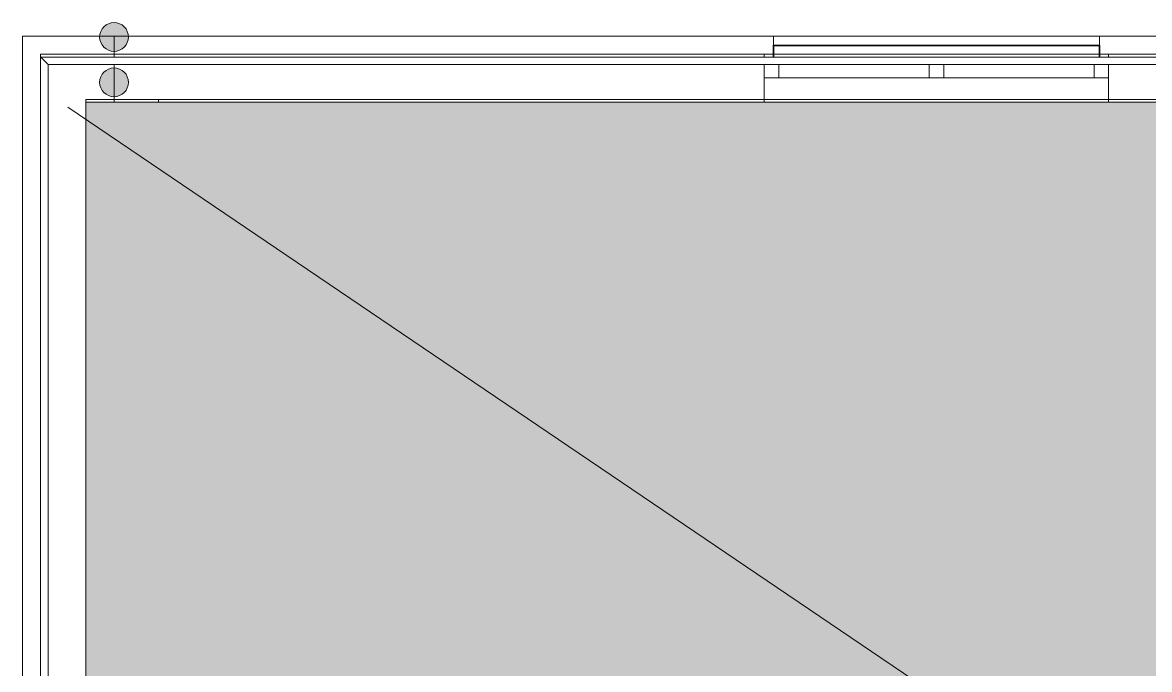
# Model space of a CAD drawing. Header units: millimetres. Extents: x 46521 to 262603, y -45352 to 20466.
# Drawn here: x 65349 to 71568, y 4370 to 7940 of the extents above; entities that cross this region are included whole.
import ezdxf

# ---------------------------------------------------------------- set-up
doc = ezdxf.new("R2010")
doc.units = ezdxf.units.MM
for name, color, linetype, lineweight in [('A-DETL-GENF', 92, 'Continuous', 13), ('A-DETL-THIN', 151, 'Continuous', 13), ('A-FLOR', 192, 'Continuous', 13), ('A-GENM', 13, 'Continuous', 13), ('A-GLAZ', 151, 'Continuous', 13), ('A-ROOF', 132, 'Continuous', 13), ('A-ROOF-OTLN', 132, 'Continuous', 13), ('A-WALL', 113, 'Continuous', 13), ('E-POWR-CNDT', 130, 'Continuous', 13), ('E-POWR-DROP', 130, 'Continuous', 13), ('Q-SPCQ', 91, 'Continuous', 13), ('S-COLS', 52, 'Continuous', 13)]:
    doc.layers.add(name, color=color, linetype=linetype, lineweight=lineweight)

# ---------------------------------------------------------------- blocks, each defined once
blk = doc.blocks.new('OKNO_2k_ - OKNO_2k_1900x1400-1963744-STŘECHA NÁVRH B')
at = {"layer": 'A-GLAZ', "color": 254}
for p, q in [((-950, 126), (950, 126)), ((-900, 126), (-950, 126)), ((-950, 125), (-950, 126)), ((-950, 126), (-950, 125)), ((-950, 110), (-950, 124.9)), ((-950, 124.9), (-950, 110)), ((-900, 126), (-900, 125)), ((-900, 125), (-900, 126)), ((900, 126), (-900, 126)), ((900, 126), (-900, 126)), ((-900, 124.9), (-900, 110)), ((-900, 110), (-900, 124.9)), ((950, 126), (900, 126)), ((900, 125), (900, 126)), ((900, 125), (900, 126)), ((900, 110), (900, 124.9)), ((900, 110), (900, 124.9)), ((950, 126), (950, 125)), ((950, 126), (950, 125)), ((950, 124.9), (950, 110)), ((950, 124.9), (950, 110)), ((-950, 68), (-950, -5)), ((-950, -5), (-950, 68)), ((-870, -5), (-870, 68)), ((-870, 68), (-870, -5)), ((-40, -5), (-40, 68)), ((40, 68), (40, -5)), ((870, -5), (870, 68)), ((870, -5), (870, 68)), ((950, 68), (950, -5)), ((950, 68), (950, -5)), ((950, -5), (-950, -5)), ((-40, -5), (-870, -5)), ((-870, -5), (870, -5)), ((40, -5), (-40, -5)), ((870, -5), (40, -5))]:
    blk.add_line(p, q, dxfattribs=at)
at = {"layer": 'A-GLAZ', "color": 10}
for p, q in [((900, 126), (-900, 126)), ((-40, -5), (-40, 68)), ((40, 68), (40, -5)), ((-870, -5), (-950, -5)), ((-40, -5), (-870, -5)), ((40, -5), (-40, -5)), ((40, -5), (-40, -5)), ((40, -5), (-40, -5)), ((870, -5), (40, -5)), ((950, -5), (870, -5))]:
    blk.add_line(p, q, dxfattribs=at)
blk = doc.blocks.new('Conduit Elbow - without Fittings - RMC-hromosvod - Standard-1256371-STŘECHA NÁVRH B')
at = {"layer": 'E-POWR-CNDT', "color": 8}
for p, q in [((65854.3, 7840.1), (65854.3, 7860.1)), ((65854.3, 7807.6), (65854.3, 7840.1))]:
    blk.add_line(p, q, dxfattribs=at)
blk = doc.blocks.new('Conduit Elbow - without Fittings - RMC-hromosvod - Standard-V49-STŘECHA NÁVRH B')
at = {"layer": 'E-POWR-CNDT', "color": 8}
blk.add_line((65854.3, 7860.1), (65854.3, 7858.2), dxfattribs=at)
at = {"layer": 'E-POWR-CNDT', "color": 73}
for p, q in [((65854.3, 7858.2), (65854.3, 7854.2)), ((65854.3, 7854.2), (65854.3, 7840.1)), ((65854.3, 7807.6), (65854.3, 7840.1))]:
    blk.add_line(p, q, dxfattribs=at)
blk = doc.blocks.new('Conduit Elbow - without Fittings - RMC-hromosvod - Standard-V50-STŘECHA NÁVRH B')
at = {"layer": 'E-POWR-CNDT', "color": 8}
blk.add_line((65854.3, 7609.6), (65854.3, 7606.7), dxfattribs=at)
at = {"layer": 'E-POWR-CNDT', "color": 73}
for p, q in [((65854.3, 7606.7), (65854.3, 7603.7)), ((65854.3, 7603.7), (65854.3, 7589.6)), ((65854.3, 7557.1), (65854.3, 7589.6))]:
    blk.add_line(p, q, dxfattribs=at)
blk = doc.blocks.new('Conduit Elbow - without Fittings - RMC-hromosvod - Standard-V51-STŘECHA NÁVRH B')
at = {"layer": 'E-POWR-CNDT', "color": 254}
blk.add_line((65854.3, 7692.1), (65854.3, 7689.1), dxfattribs=at)
at = {"layer": 'E-POWR-CNDT', "color": 8}
for p, q in [((65854.3, 7689.1), (65854.3, 7659.6)), ((65854.3, 7659.6), (65854.3, 7609.6))]:
    blk.add_line(p, q, dxfattribs=at)
blk = doc.blocks.new('parapet s nosem_vnitní - parapet s nosem_vnitní-V60-STŘECHA NÁVRH B')
at = {"layer": 'A-GENM', "color": 254}
for p, q in [((-950, -120), (-950, 0)), ((-950, 0), (-950, -120)), ((-950, 0), (-870, 0)), ((870, 0), (950, 0)), ((950, -120), (950, 0)), ((950, 0), (950, -120)), ((-950, -135), (-950, -120)), ((-950, -120), (-950, -135)), ((950, -135), (950, -120)), ((950, -120), (950, -135))]:
    blk.add_line(p, q, dxfattribs=at)
at = {"layer": 'A-GENM', "color": 10}
for p, q in [((-950, 0), (-870, 0)), ((-870, 0), (-40, 0)), ((-870, 0), (-40, 0)), ((-40, 0), (40, 0)), ((-40, 0), (40, 0)), ((40, 0), (870, 0)), ((40, 0), (870, 0)), ((870, 0), (950, 0))]:
    blk.add_line(p, q, dxfattribs=at)
blk = doc.blocks.new('parapet_ext - parapet_ext-V65-STŘECHA NÁVRH B')
at = {"layer": 'Q-SPCQ', "color": 241, "lineweight": 25}
for p, q in [((-900, 51), (-900, 100)), ((-900, 100), (900, 100)), ((900, 100), (900, 51))]:
    blk.add_line(p, q, dxfattribs=at)
at = {"layer": 'Q-SPCQ', "color": 31, "lineweight": 25}
for p, q in [((-900, 100), (-900, 98)), ((-900, 100), (900, 100)), ((-900, 98), (-900, 51)), ((900, 98), (-900, 98)), ((-900, 98), (900, 98)), ((900, 98), (900, 100)), ((900, 51), (900, 98)), ((-900, 51), (-900, 50)), ((-900, 50), (-900, 51)), ((-900, 49.9), (-900, 35)), ((-900, 35), (-900, 49.9)), ((900, 51), (900, 50)), ((900, 50), (900, 51)), ((900, 49.9), (900, 35)), ((900, 35), (900, 49.9))]:
    blk.add_line(p, q, dxfattribs=at)

msp = doc.modelspace()

# ---------------------------------------------------------------- hatches: boundary and pattern name
at = {"layer": 'A-DETL-GENF'}
msp.add_hatch(color=9, dxfattribs=at).paths.add_polyline_path([(84058.4, -4924.4), (84058.4, 7499.3), (65699.3, 7499.3), (65699.3, -4924.4), (83746.9, -4924.4)])
at = {"layer": 'A-ROOF'}
msp.add_hatch(color=254, dxfattribs=at).paths.add_polyline_path([(65854.3, 7530.1), (65874.9, 7532.8), (65894, 7540.7), (65910.5, 7553.4), (65923.1, 7569.8), (65931.1, 7589), (65933.8, 7609.6), (65931.1, 7630.2), (65923.1, 7649.3), (65910.5, 7665.8), (65894, 7678.4), (65874.9, 7686.4), (65854.3, 7689.1), (65833.7, 7686.4), (65814.5, 7678.4), (65798.1, 7665.8), (65785.4, 7649.3), (65777.5, 7630.2), (65774.8, 7609.6), (65777.5, 7589), (65785.4, 7569.8), (65798.1, 7553.4), (65814.5, 7540.7), (65833.7, 7532.8)])
at = {"layer": 'A-WALL'}
msp.add_hatch(color=254, dxfattribs=at).paths.add_polyline_path([(65854.3, 7780.6), (65874.9, 7783.3), (65894, 7791.2), (65910.5, 7803.9), (65923.1, 7820.3), (65931.1, 7839.5), (65933.6, 7861.6), (65933.2, 7864.2), (65775.3, 7864.2), (65774.8, 7860.1), (65777.5, 7839.5), (65785.4, 7820.3), (65798.1, 7803.9), (65814.5, 7791.2), (65833.7, 7783.3)])
at = {"layer": 'E-POWR-DROP'}
msp.add_hatch(color=254, dxfattribs=at).paths.add_polyline_path([(65931.1, 7864.2), (65933.2, 7864.2), (65931.1, 7880.6), (65923.1, 7899.8), (65910.5, 7916.3), (65894, 7928.9), (65874.9, 7936.9), (65854.3, 7939.6), (65833.7, 7936.9), (65814.5, 7928.9), (65798.1, 7916.3), (65785.4, 7899.8), (65777.5, 7880.6), (65775.3, 7864.2), (65929.7, 7864.2)])

# ---------------------------------------------------------------- linework, layer by layer
at = {"layer": 'A-DETL-THIN'}
for p, q in [((65599.3, 7472.1), (84060.7, -5024.4)), ((65699.3, 7499.3), (65699.3, -4924.4)), ((84058.4, 7499.3), (65699.3, 7499.3))]:
    msp.add_line(p, q, dxfattribs=at)
at = {"layer": 'A-FLOR'}
for p, q in [((77698.1, 7514.3), (65699.3, 7514.3)), ((65699.3, 7514.3), (65699.3, 3800.6))]:
    msp.add_line(p, q, dxfattribs=at)
at = {"layer": 'A-ROOF', "color": 254}
for p, q in [((65491.3, -5054.6), (65491.3, 7707.3)), ((65491.3, 7707.3), (84172.6, 7707.3))]:
    msp.add_line(p, q, dxfattribs=at)
at = {"layer": 'A-ROOF-OTLN'}
for p, q in [((65449.3, 7749.3), (65449.3, -5096.6)), ((84214.5, 7749.3), (65449.3, 7749.3)), ((65491.3, 7707.3), (65458.3, 7740.3))]:
    msp.add_line(p, q, dxfattribs=at)
msp.add_open_spline([(65458.3, 7740.3), (65457.8, 7740.7), (65457.1, 7741.4), (65456.2, 7742.3), (65455.7, 7742.9), (65455.3, 7743.3), (65454.9, 7743.6), (65454.5, 7744), (65454.1, 7744.4), (65453.8, 7744.8), (65453.4, 7745.2), (65453, 7745.6), (65452.6, 7745.9), (65452.3, 7746.3), (65452, 7746.6), (65451.5, 7747), (65451.1, 7747.4), (65450.8, 7747.8), (65450.5, 7748.1), (65450.1, 7748.5), (65449.7, 7748.8), (65449.4, 7749.2), (65449.3, 7749.3), (65449.3, 7749.3)], degree=3, knots=[-1, -1, -1, -1, -0.875, -0.8125, -0.78125, -0.75, -0.71875, -0.6875, -0.65625, -0.625, -0.59375, -0.5625, -0.53125, -0.5, -0.46875, -0.4375, -0.375, -0.34375, -0.3125, -0.25, -0.1875, -0.125, 0, 0, 0, 0], dxfattribs=at)
at = {"layer": 'A-WALL', "color": 254}
for p, q in [((65349.3, 7864.2), (65349.3, 3471.4)), ((69492.3, 7864.2), (69492.3, 7764.3)), ((71292.3, 7764.3), (71292.3, 7864.2)), ((65449.3, -5174.4), (65449.3, 7764.3)), ((69492.3, 7764.2), (69492.3, 7749.3)), ((71292.3, 7749.3), (71292.3, 7764.2)), ((69442.3, 7514.3), (69442.3, 7707.3)), ((71342.3, 7707.3), (71342.3, 7514.3))]:
    msp.add_line(p, q, dxfattribs=at)
at = {"layer": 'A-WALL', "color": 9}
for p, q in [((65349.3, 7864.2), (84408.4, 7864.2)), ((65449.3, 7764.3), (84308.4, 7764.3)), ((84308.4, 7764.2), (65449.3, 7764.2))]:
    msp.add_line(p, q, dxfattribs=at)
at = {"layer": 'E-POWR-CNDT', "color": 9}
for p, q in [((65854.3, 7749.3), (65854.3, 7807.6)), ((65854.3, 7557.1), (65854.3, 7499.3))]:
    msp.add_line(p, q, dxfattribs=at)
at = {"layer": 'E-POWR-CNDT', "color": 254}
msp.add_line((65854.3, 7692.1), (65854.3, 7707.3), dxfattribs=at)
at = {"layer": 'E-POWR-DROP', "color": 9}
for centre, start, end in [((65854.3, 7860.1), 0, 180), ((65854.3, 7860.1), 180, 0), ((65854.3, 7609.6), 0, 180), ((65854.3, 7609.6), 180, 0)]:
    msp.add_arc(centre, 79.5, start, end, dxfattribs=at)
at = {"layer": 'S-COLS', "color": 254}
for p, q in [((65699.3, 7514.3), (66099.3, 7514.3)), ((65699.3, 7499.3), (65699.3, 7514.3)), ((65699.3, 7114.3), (65699.3, 7499.3)), ((66099.3, 7514.3), (66099.3, 7499.3))]:
    msp.add_line(p, q, dxfattribs=at)

# ---------------------------------------------------------------- block references
at = {"layer": 'A-GENM', "color": 254}
msp.add_blockref('parapet s nosem_vnitní - parapet s nosem_vnitní-V60-STŘECHA NÁVRH B', (70392.3, 7634.3), dxfattribs=at)
at = {"layer": 'A-GLAZ', "color": 254}
msp.add_blockref('OKNO_2k_ - OKNO_2k_1900x1400-1963744-STŘECHA NÁVRH B', (70392.3, 7639.3), dxfattribs=at)
at = {"layer": 'E-POWR-CNDT', "color": 8}
msp.add_blockref('Conduit Elbow - without Fittings - RMC-hromosvod - Standard-1256371-STŘECHA NÁVRH B', (0, 0), dxfattribs=at)
at = {"layer": 'E-POWR-CNDT', "color": 73}
for name in ['Conduit Elbow - without Fittings - RMC-hromosvod - Standard-V49-STŘECHA NÁVRH B', 'Conduit Elbow - without Fittings - RMC-hromosvod - Standard-V50-STŘECHA NÁVRH B']:
    msp.add_blockref(name, (0, 0), dxfattribs=at)
at = {"layer": 'E-POWR-CNDT', "color": 254}
msp.add_blockref('Conduit Elbow - without Fittings - RMC-hromosvod - Standard-V51-STŘECHA NÁVRH B', (0, 0), dxfattribs=at)
at = {"layer": 'Q-SPCQ', "color": 241, "lineweight": 25}
msp.add_blockref('parapet_ext - parapet_ext-V65-STŘECHA NÁVRH B', (70392.3, 7714.3), dxfattribs=at)

doc.saveas('drawing.dxf')
